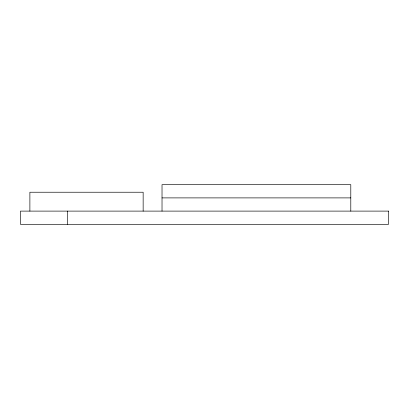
<?xml version="1.0" encoding="UTF-8"?>
<svg xmlns="http://www.w3.org/2000/svg" width="409" height="409" viewBox="0 0 409 409"><rect width="100%" height="100%" fill="white"/><g stroke="black" fill="none" stroke-linecap="round" stroke-linejoin="round"><path stroke-width="0.61" d="M162.025 197.895L350.794 197.895M350.794 211.105L350.794 184.679L162.025 184.679L162.025 211.105M143.15 211.105L143.15 192.23L29.888 192.23L29.888 211.105M67.643 211.105L67.643 224.321M388.55 211.105L20.45 211.105L20.45 224.321L388.55 224.321L388.55 211.105"/></g></svg>
